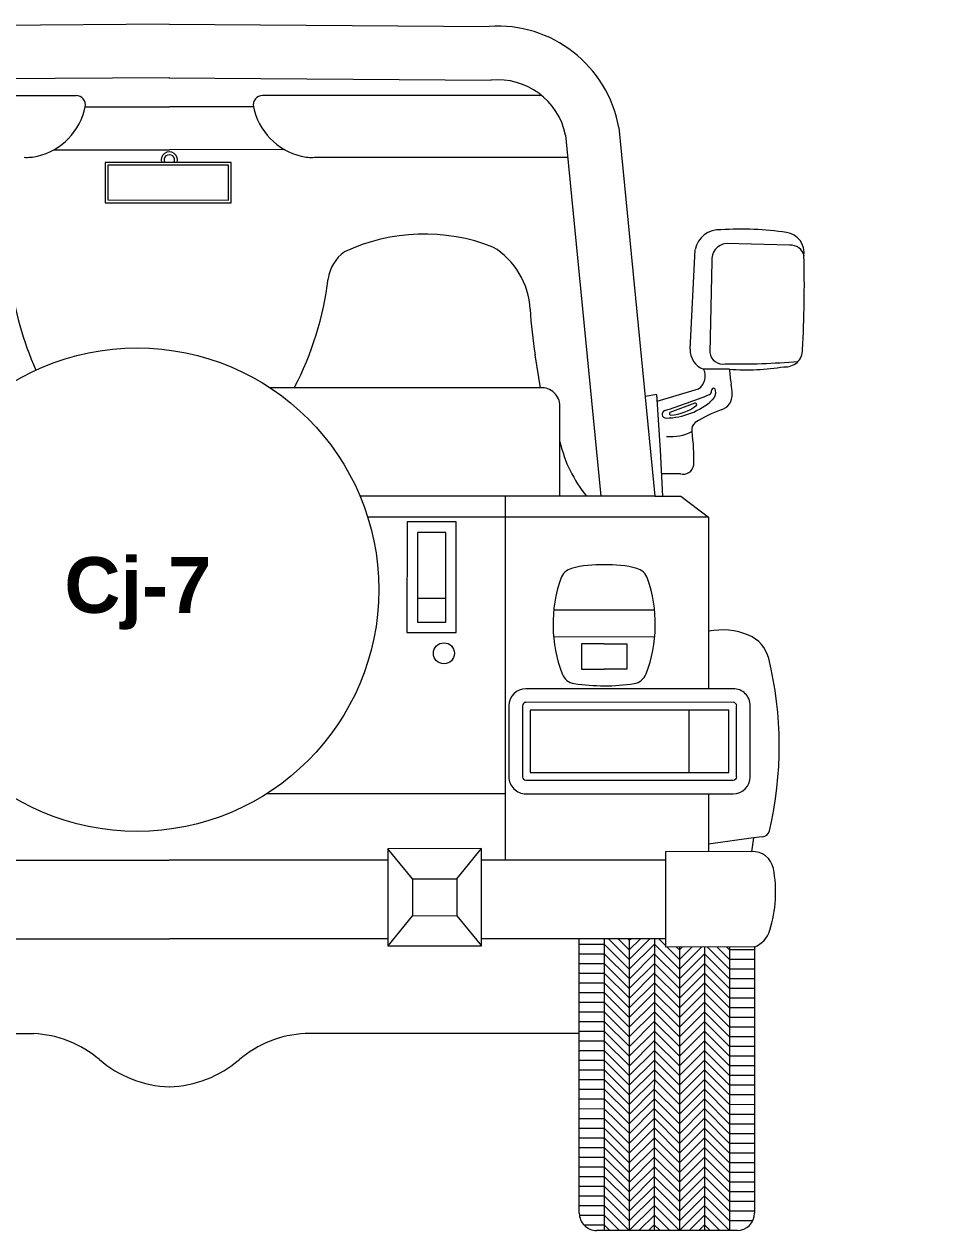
# Model space of a CAD drawing. Header units: metres. Extents: x 668617 to 675126, y 2286318 to 2293677.
# Drawn here: x 672278.189 to 672279.566, y 2287840.042 to 2287841.826 of the extents above; entities that cross this region are included whole.
import ezdxf

# ---------------------------------------------------------------- set-up
doc = ezdxf.new("R2010")
doc.units = ezdxf.units.M
doc.header["$MEASUREMENT"] = 0
doc.layers.add('0 BLOQUES', color=251, linetype='Continuous', lineweight=0)
doc.layers.add('DMTG_SECCIONES_VIALES', color=250, linetype='Continuous')
doc.styles.add('jeep', font='swissbo.ttf')
doc.styles.get("Standard").update_dxf_attribs({"font": 'arial.ttf'})
doc.dimstyles.get("Standard").update_dxf_attribs({"dimtxt": 0.18, "dimasz": 0.18, "dimexe": 0.18, "dimexo": 0.0625, "dimgap": 0.09, "dimtad": 0, "dimtih": 1, "dimtoh": 1, "dimdec": 4, "dimzin": 0, "dimdsep": 46, "dimtxsty": 'Standard', "dimcen": 0.09, "dimadec": 0, "dimazin": 0, "dimtfac": 1, "dimtdec": 4, "dimtofl": 0, "dimtmove": 0, "dimatfit": 3, "dimfxl": 1, "dimtolj": 1, "dimtzin": 0, "dimarcsym": 0})

# ---------------------------------------------------------------- blocks, each defined once
blk = doc.blocks.new('jjep')
at = {"layer": '0 BLOQUES', "lineweight": 0}
for p, q in [((-0.7108, 1.7999), (-1.1831, 1.808)), ((-0.7108, 1.7999), (-1.1831, 1.808)), ((-0.7108, 1.7999), (-0.2385, 1.7854)), ((-0.7108, 1.7999), (-0.2385, 1.7854)), ((-0.7121, 1.7207), (-1.1879, 1.7288)), ((-0.7121, 1.7207), (-1.1879, 1.7288)), ((-0.7132, 1.7207), (-0.2375, 1.706)), ((-0.7132, 1.7207), (-0.2375, 1.706)), ((-1.2633, 1.7078), (-0.8511, 1.6979)), ((-1.2633, 1.7078), (-0.8511, 1.6979)), ((-0.838, 1.681), (-0.7137, 1.678)), ((-0.838, 1.681), (-0.7137, 1.678)), ((-0.5894, 1.675), (-0.7137, 1.678)), ((-0.5894, 1.675), (-0.7137, 1.678)), ((-0.1633, 1.6814), (-0.5755, 1.6913)), ((-0.1633, 1.6814), (-0.5755, 1.6913)), ((-0.0504, 1.6316), (-0.0103, 1.0855)), ((-0.0504, 1.6316), (-0.0103, 1.0855)), ((-0.8856, 1.6186), (-0.7152, 1.6145)), ((-0.8856, 1.6186), (-0.7152, 1.6145)), ((-0.5448, 1.6105), (-0.7152, 1.6145)), ((-0.5448, 1.6105), (-0.7152, 1.6145)), ((-0.1293, 1.6221), (-0.09, 1.0875)), ((-0.1293, 1.6221), (-0.09, 1.0875)), ((-0.8107, 1.5979), (-0.8121, 1.5382)), ((-0.8107, 1.5979), (-0.8121, 1.5382)), ((-0.6243, 1.5935), (-0.8107, 1.5979)), ((-0.6243, 1.5935), (-0.8107, 1.5979)), ((-0.8066, 1.5936), (-0.8078, 1.5424)), ((-0.8066, 1.5936), (-0.8078, 1.5424)), ((-0.6286, 1.5894), (-0.8066, 1.5936)), ((-0.6286, 1.5894), (-0.8066, 1.5936)), ((-0.6298, 1.5381), (-0.6286, 1.5894)), ((-0.6298, 1.5381), (-0.6286, 1.5894)), ((-0.6257, 1.5338), (-0.6243, 1.5935)), ((-0.6257, 1.5338), (-0.6243, 1.5935)), ((-0.501, 1.5981), (-0.1268, 1.5892)), ((-0.501, 1.5981), (-0.1268, 1.5892)), ((-0.8121, 1.5382), (-0.6257, 1.5338)), ((-0.8121, 1.5382), (-0.6257, 1.5338)), ((-0.8078, 1.5424), (-0.6298, 1.5381)), ((-0.8078, 1.5424), (-0.6298, 1.5381)), ((0.047, 1.3015), (0.0579, 1.4482)), ((0.047, 1.3015), (0.0579, 1.4482)), ((0.1976, 1.4513), (0.1041, 1.4562)), ((0.1976, 1.4513), (0.1041, 1.4562)), ((0.0822, 1.4303), (0.0759, 1.2956)), ((0.0822, 1.4303), (0.0759, 1.2956)), ((-0.1754, 1.2496), (-0.1822, 1.2985)), ((-0.1754, 1.2496), (-0.1822, 1.2985)), ((0.1046, 1.2705), (0.0663, 1.2714)), ((0.1046, 1.2705), (0.0663, 1.2714)), ((-0.1754, 1.2496), (-0.5746, 1.2592)), ((-0.1754, 1.2496), (-0.5746, 1.2592)), ((-0.0039, 1.2356), (-0.0212, 1.2331)), ((-0.0039, 1.2356), (-0.0212, 1.2331)), ((-0.0002, 1.1532), (-0.0039, 1.2356)), ((-0.0002, 1.1532), (-0.0039, 1.2356)), ((-0.0035, 1.2259), (0.0582, 1.2423)), ((-0.0035, 1.2259), (0.0582, 1.2423)), ((-0.1504, 1.0889), (-0.1472, 1.2222)), ((-0.1504, 1.0889), (-0.1472, 1.2222)), ((0.0521, 1.2213), (0.015, 1.2087)), ((0.0521, 1.2213), (0.015, 1.2087)), ((0.0014, 1.0853), (-0.0002, 1.1532)), ((0.0014, 1.0853), (-0.0002, 1.1532)), ((0.0283, 1.1175), (0.0006, 1.1181)), ((0.0283, 1.1175), (0.0006, 1.1181)), ((-0.0103, 1.0855), (-0.4458, 1.096)), ((-0.0103, 1.0855), (-0.4458, 1.096)), ((-0.2313, 1.0908), (-0.2442, 0.5535)), ((-0.2313, 1.0908), (-0.2442, 0.5535)), ((-0.0103, 1.0855), (0.028, 1.0846)), ((-0.0103, 1.0855), (0.028, 1.0846)), ((0.028, 1.0846), (0.0685, 1.0528)), ((0.028, 1.0846), (0.0685, 1.0528)), ((0.0685, 1.0528), (-0.4352, 1.0648)), ((0.0685, 1.0528), (-0.4352, 1.0648)), ((-0.3773, 1.0563), (-0.3813, 0.8927)), ((-0.3773, 1.0563), (-0.3813, 0.8927)), ((-0.3048, 1.0546), (-0.3773, 1.0563)), ((-0.3048, 1.0546), (-0.3773, 1.0563)), ((-0.3087, 0.891), (-0.3048, 1.0546)), ((-0.3087, 0.891), (-0.3048, 1.0546)), ((-0.3623, 1.0405), (-0.3655, 0.9078)), ((-0.3623, 1.0405), (-0.3655, 0.9078)), ((-0.3205, 1.0395), (-0.3623, 1.0405)), ((-0.3205, 1.0395), (-0.3623, 1.0405)), ((-0.3237, 0.9068), (-0.3205, 1.0395)), ((-0.3237, 0.9068), (-0.3205, 1.0395)), ((0.0685, 1.0528), (0.0644, 0.8841)), ((0.0685, 1.0528), (0.0644, 0.8841)), ((-0.3229, 0.9419), (-0.3646, 0.9429)), ((-0.3229, 0.9419), (-0.3646, 0.9429)), ((-0.1635, 0.9214), (-0.0147, 0.9178)), ((-0.1635, 0.9214), (-0.0147, 0.9178)), ((-0.3813, 0.8927), (-0.3087, 0.891)), ((-0.3813, 0.8927), (-0.3087, 0.891)), ((-0.3655, 0.9078), (-0.3237, 0.9068)), ((-0.3655, 0.9078), (-0.3237, 0.9068)), ((-0.1648, 0.8816), (-0.0153, 0.878)), ((-0.1648, 0.8816), (-0.0153, 0.878)), ((0.0644, 0.8841), (0.0624, 0.7992)), ((0.0644, 0.8841), (0.0624, 0.7992)), ((-0.1239, 0.8699), (-0.1248, 0.8328)), ((-0.1239, 0.8699), (-0.1248, 0.8328)), ((-0.0903, 0.8691), (-0.1239, 0.8699)), ((-0.0903, 0.8691), (-0.1239, 0.8699)), ((-0.0903, 0.8691), (-0.0567, 0.8683)), ((-0.0903, 0.8691), (-0.0567, 0.8683)), ((-0.0567, 0.8683), (-0.0576, 0.8312)), ((-0.0567, 0.8683), (-0.0576, 0.8312)), ((-0.1248, 0.8328), (-0.0912, 0.832)), ((-0.1248, 0.8328), (-0.0912, 0.832)), ((-0.0576, 0.8312), (-0.0912, 0.832)), ((-0.0576, 0.8312), (-0.0912, 0.832)), ((0.0987, 0.7984), (-0.2075, 0.8057)), ((0.0987, 0.7984), (-0.2075, 0.8057)), ((0.0982, 0.7782), (-0.208, 0.7856)), ((0.0982, 0.7782), (-0.208, 0.7856)), ((-0.2334, 0.781), (-0.2359, 0.6763)), ((-0.2334, 0.781), (-0.2359, 0.6763)), ((-0.2132, 0.7806), (-0.2157, 0.6759)), ((-0.2132, 0.7806), (-0.2157, 0.6759)), ((-0.2019, 0.7739), (-0.2041, 0.6819)), ((-0.2019, 0.7739), (-0.2041, 0.6819)), ((0.0916, 0.7669), (-0.2019, 0.7739)), ((0.0916, 0.7669), (-0.2019, 0.7739)), ((0.0324, 0.7683), (0.0302, 0.6763)), ((0.0324, 0.7683), (0.0302, 0.6763)), ((0.1007, 0.6683), (0.1032, 0.773)), ((0.1007, 0.6683), (0.1032, 0.773)), ((0.1208, 0.6678), (0.1233, 0.7725)), ((0.1208, 0.6678), (0.1233, 0.7725)), ((0.0894, 0.6749), (0.0916, 0.7669)), ((0.0894, 0.6749), (0.0916, 0.7669)), ((-0.2041, 0.6819), (0.0894, 0.6749)), ((-0.2041, 0.6819), (0.0894, 0.6749)), ((-0.2107, 0.6706), (0.0954, 0.6633)), ((-0.2107, 0.6706), (0.0954, 0.6633)), ((-0.2419, 0.6512), (-0.5944, 0.6597)), ((-0.2419, 0.6512), (-0.5944, 0.6597)), ((-0.2112, 0.6505), (0.095, 0.6431)), ((-0.2112, 0.6505), (0.095, 0.6431)), ((0.0587, 0.644), (0.0566, 0.5586)), ((0.0587, 0.644), (0.0566, 0.5586)), ((-1.0634, 0.5727), (-0.7404, 0.5649)), ((-1.0634, 0.5727), (-0.7404, 0.5649)), ((-0.417, 0.5743), (-0.4204, 0.4308)), ((-0.417, 0.5743), (-0.4204, 0.4308)), ((-0.2787, 0.571), (-0.417, 0.5743)), ((-0.3816, 0.5289), (-0.417, 0.5743)), ((-0.2787, 0.571), (-0.417, 0.5743)), ((-0.3816, 0.5289), (-0.417, 0.5743)), ((0.1233, 0.5772), (0.0569, 0.5698)), ((0.1233, 0.5772), (0.0569, 0.5698)), ((0.1233, 0.5772), (0.1201, 0.557)), ((0.1233, 0.5772), (0.1201, 0.557)), ((0.1364, 0.5787), (0.1233, 0.5772)), ((0.1364, 0.5787), (0.1233, 0.5772)), ((-0.4174, 0.5572), (-0.7404, 0.5649)), ((-0.4174, 0.5572), (-0.7404, 0.5649)), ((-0.3162, 0.5273), (-0.2787, 0.571)), ((-0.3162, 0.5273), (-0.2787, 0.571)), ((-0.2821, 0.4275), (-0.2787, 0.571)), ((-0.2821, 0.4275), (-0.2787, 0.571)), ((-0.0068, 0.5473), (-0.2791, 0.5538)), ((-0.0068, 0.5473), (-0.2791, 0.5538)), ((-0.0099, 0.4192), (-0.0065, 0.5601)), ((-0.0099, 0.4192), (-0.0065, 0.5601)), ((0.1201, 0.557), (-0.0065, 0.5601)), ((0.1201, 0.557), (-0.0065, 0.5601)), ((-0.3816, 0.5289), (-0.3829, 0.4745)), ((-0.3816, 0.5289), (-0.3829, 0.4745)), ((-0.3816, 0.5289), (-0.3162, 0.5273)), ((-0.3816, 0.5289), (-0.3162, 0.5273)), ((-0.3162, 0.5273), (-0.3175, 0.4729)), ((-0.3162, 0.5273), (-0.3175, 0.4729)), ((-0.3829, 0.4745), (-0.4204, 0.4308)), ((-0.3829, 0.4745), (-0.4204, 0.4308)), ((-0.3829, 0.4745), (-0.3175, 0.4729)), ((-0.3829, 0.4745), (-0.3175, 0.4729)), ((-0.3175, 0.4729), (-0.2821, 0.4275)), ((-0.3175, 0.4729), (-0.2821, 0.4275)), ((-1.0661, 0.4568), (-0.7431, 0.4491)), ((-1.0661, 0.4568), (-0.7431, 0.4491)), ((-0.4201, 0.4413), (-0.7431, 0.4491)), ((-0.4201, 0.4413), (-0.7431, 0.4491)), ((-0.4204, 0.4308), (-0.2821, 0.4275)), ((-0.4204, 0.4308), (-0.2821, 0.4275)), ((-0.0096, 0.4315), (-0.2818, 0.438)), ((-0.0096, 0.4315), (-0.2818, 0.438)), ((-0.1409, 0.2944), (-0.1376, 0.4346)), ((-0.1409, 0.2944), (-0.1376, 0.4346)), ((-0.1006, 0.4337), (-0.1109, 0.0027)), ((-0.1006, 0.4337), (-0.1109, 0.0027)), ((-0.0644, 0.4022), (-0.0942, 0.4335)), ((-0.0644, 0.4022), (-0.0942, 0.4335)), ((-0.064, 0.4165), (-0.0799, 0.4332)), ((-0.064, 0.4165), (-0.0799, 0.4332)), ((-0.0636, 0.4328), (-0.074, 0.0018)), ((-0.0636, 0.4328), (-0.074, 0.0018)), ((-0.0637, 0.4308), (-0.0656, 0.4328)), ((-0.0637, 0.4308), (-0.0656, 0.4328)), ((-0.0644, 0.4022), (-0.033, 0.4321)), ((-0.0644, 0.4022), (-0.033, 0.4321)), ((-0.064, 0.4165), (-0.0473, 0.4324)), ((-0.064, 0.4165), (-0.0473, 0.4324)), ((-0.0637, 0.4308), (-0.0616, 0.4327)), ((-0.0637, 0.4308), (-0.0616, 0.4327)), ((-0.0266, 0.4319), (-0.037, 0.0009)), ((-0.0266, 0.4319), (-0.037, 0.0009)), ((-0.0098, 0.4208), (-0.0203, 0.4318)), ((-0.0098, 0.4208), (-0.0203, 0.4318)), ((-0.1379, 0.4123), (-0.1011, 0.4114)), ((-0.1379, 0.4123), (-0.1011, 0.4114)), ((-0.1376, 0.4266), (-0.1008, 0.4257)), ((-0.1376, 0.4266), (-0.1008, 0.4257)), ((-0.065, 0.3736), (-0.1011, 0.4114)), ((-0.065, 0.3736), (-0.1011, 0.4114)), ((-0.0647, 0.3879), (-0.1008, 0.4257)), ((-0.0647, 0.3879), (-0.1008, 0.4257)), ((-0.0647, 0.3879), (-0.0268, 0.424)), ((-0.0647, 0.3879), (-0.0268, 0.424)), ((0.0093, 0.3861), (-0.0268, 0.424)), ((0.0093, 0.3861), (-0.0268, 0.424)), ((0.121, 0.4161), (-0.0099, 0.4192)), ((0.121, 0.4161), (-0.0099, 0.4192)), ((0.0096, 0.4004), (-0.0083, 0.4192)), ((0.0096, 0.4004), (-0.0083, 0.4192)), ((0.01, 0.4187), (0, 0)), ((0.01, 0.4187), (0, 0)), ((0.0099, 0.4147), (0.006, 0.4188)), ((0.0099, 0.4147), (0.006, 0.4188)), ((0.0093, 0.3861), (0.0427, 0.4179)), ((0.0093, 0.3861), (0.0427, 0.4179)), ((0.0096, 0.4004), (0.0284, 0.4183)), ((0.0096, 0.4004), (0.0284, 0.4183)), ((0.0099, 0.4147), (0.0141, 0.4186)), ((0.0099, 0.4147), (0.0141, 0.4186)), ((0.047, 0.4178), (0.037, -0.0009)), ((0.047, 0.4178), (0.037, -0.0009)), ((0.0832, 0.3843), (0.0514, 0.4177)), ((0.0832, 0.3843), (0.0514, 0.4177)), ((0.0836, 0.3986), (0.0657, 0.4174)), ((0.0836, 0.3986), (0.0657, 0.4174)), ((0.084, 0.417), (0.074, -0.0018)), ((0.084, 0.417), (0.074, -0.0018)), ((0.0839, 0.4129), (0.08, 0.417)), ((0.0839, 0.4129), (0.08, 0.417)), ((0.1207, 0.412), (0.0839, 0.4129)), ((0.1207, 0.412), (0.0839, 0.4129)), ((0.121, 0.4161), (0.1116, 0.0231)), ((0.121, 0.4161), (0.1116, 0.0231)), ((-0.1383, 0.398), (-0.1015, 0.3971)), ((-0.1383, 0.398), (-0.1015, 0.3971)), ((-0.0654, 0.3593), (-0.1015, 0.3971)), ((-0.0654, 0.3593), (-0.1015, 0.3971)), ((-0.0654, 0.3593), (-0.0275, 0.3954)), ((-0.0654, 0.3593), (-0.0275, 0.3954)), ((-0.065, 0.3736), (-0.0272, 0.4097)), ((-0.065, 0.3736), (-0.0272, 0.4097)), ((0.0086, 0.3575), (-0.0275, 0.3954)), ((0.0086, 0.3575), (-0.0275, 0.3954)), ((0.0089, 0.3718), (-0.0272, 0.4097)), ((0.0089, 0.3718), (-0.0272, 0.4097)), ((0.0086, 0.3575), (0.0464, 0.3936)), ((0.0086, 0.3575), (0.0464, 0.3936)), ((0.0089, 0.3718), (0.0468, 0.4079)), ((0.0089, 0.3718), (0.0468, 0.4079)), ((0.0825, 0.3557), (0.0464, 0.3936)), ((0.0825, 0.3557), (0.0464, 0.3936)), ((0.0829, 0.37), (0.0468, 0.4079)), ((0.0829, 0.37), (0.0468, 0.4079)), ((0.1203, 0.3977), (0.0836, 0.3986)), ((0.1203, 0.3977), (0.0836, 0.3986)), ((-0.1386, 0.3837), (-0.1018, 0.3828)), ((-0.1386, 0.3837), (-0.1018, 0.3828)), ((-0.0657, 0.345), (-0.1018, 0.3828)), ((-0.0657, 0.345), (-0.1018, 0.3828)), ((-0.0657, 0.345), (-0.0279, 0.3811)), ((-0.0657, 0.345), (-0.0279, 0.3811)), ((0.0082, 0.3432), (-0.0279, 0.3811)), ((0.0082, 0.3432), (-0.0279, 0.3811)), ((0.0082, 0.3432), (0.0461, 0.3793)), ((0.0082, 0.3432), (0.0461, 0.3793)), ((0.0822, 0.3414), (0.0461, 0.3793)), ((0.0822, 0.3414), (0.0461, 0.3793)), ((0.12, 0.3834), (0.0832, 0.3843)), ((0.12, 0.3834), (0.0832, 0.3843)), ((-0.1389, 0.3694), (-0.1022, 0.3685)), ((-0.1389, 0.3694), (-0.1022, 0.3685)), ((-0.0661, 0.3307), (-0.1022, 0.3685)), ((-0.0661, 0.3307), (-0.1022, 0.3685)), ((-0.0661, 0.3307), (-0.0282, 0.3668)), ((-0.0661, 0.3307), (-0.0282, 0.3668)), ((0.0079, 0.3289), (-0.0282, 0.3668)), ((0.0079, 0.3289), (-0.0282, 0.3668)), ((0.0079, 0.3289), (0.0457, 0.365)), ((0.0079, 0.3289), (0.0457, 0.365)), ((0.0818, 0.3271), (0.0457, 0.365)), ((0.0818, 0.3271), (0.0457, 0.365)), ((0.1197, 0.3691), (0.0829, 0.37)), ((0.1197, 0.3691), (0.0829, 0.37)), ((-0.1396, 0.3408), (-0.1028, 0.3399)), ((-0.1396, 0.3408), (-0.1028, 0.3399)), ((-0.1393, 0.3551), (-0.1025, 0.3542)), ((-0.1393, 0.3551), (-0.1025, 0.3542)), ((-0.0668, 0.3021), (-0.1028, 0.3399)), ((-0.0668, 0.3021), (-0.1028, 0.3399)), ((-0.0664, 0.3164), (-0.1025, 0.3542)), ((-0.0664, 0.3164), (-0.1025, 0.3542)), ((-0.0664, 0.3164), (-0.0286, 0.3525)), ((-0.0664, 0.3164), (-0.0286, 0.3525)), ((0.0075, 0.3146), (-0.0286, 0.3525)), ((0.0075, 0.3146), (-0.0286, 0.3525)), ((0.0075, 0.3146), (0.0454, 0.3507)), ((0.0075, 0.3146), (0.0454, 0.3507)), ((0.0815, 0.3128), (0.0454, 0.3507)), ((0.0815, 0.3128), (0.0454, 0.3507)), ((0.119, 0.3405), (0.0822, 0.3414)), ((0.119, 0.3405), (0.0822, 0.3414)), ((0.1193, 0.3548), (0.0825, 0.3557)), ((0.1193, 0.3548), (0.0825, 0.3557)), ((-1.3521, 0.3234), (-0.9472, 0.3137)), ((-1.3521, 0.3234), (-0.9472, 0.3137)), ((-0.14, 0.3265), (-0.1032, 0.3256)), ((-0.14, 0.3265), (-0.1032, 0.3256)), ((-0.0671, 0.2878), (-0.1032, 0.3256)), ((-0.0671, 0.2878), (-0.1032, 0.3256)), ((-0.0671, 0.2878), (-0.0292, 0.3239)), ((-0.0671, 0.2878), (-0.0292, 0.3239)), ((-0.0668, 0.3021), (-0.0289, 0.3382)), ((-0.0668, 0.3021), (-0.0289, 0.3382)), ((0.0069, 0.286), (-0.0292, 0.3239)), ((0.0069, 0.286), (-0.0292, 0.3239)), ((0.0072, 0.3003), (-0.0289, 0.3382)), ((0.0072, 0.3003), (-0.0289, 0.3382)), ((0.0069, 0.286), (0.0447, 0.3221)), ((0.0069, 0.286), (0.0447, 0.3221)), ((0.0072, 0.3003), (0.0451, 0.3364)), ((0.0072, 0.3003), (0.0451, 0.3364)), ((0.0808, 0.2842), (0.0447, 0.3221)), ((0.0808, 0.2842), (0.0447, 0.3221)), ((0.0812, 0.2985), (0.0451, 0.3364)), ((0.0812, 0.2985), (0.0451, 0.3364)), ((0.1186, 0.3262), (0.0818, 0.3271)), ((0.1186, 0.3262), (0.0818, 0.3271)), ((-0.1409, 0.2944), (-0.5458, 0.3041)), ((-0.1409, 0.2944), (-0.5458, 0.3041)), ((-0.1403, 0.3122), (-0.1035, 0.3113)), ((-0.1403, 0.3122), (-0.1035, 0.3113)), ((-0.0674, 0.2735), (-0.1035, 0.3113)), ((-0.0674, 0.2735), (-0.1035, 0.3113)), ((-0.0674, 0.2735), (-0.0296, 0.3096)), ((-0.0674, 0.2735), (-0.0296, 0.3096)), ((0.0065, 0.2717), (-0.0296, 0.3096)), ((0.0065, 0.2717), (-0.0296, 0.3096)), ((0.0065, 0.2717), (0.0444, 0.3078)), ((0.0065, 0.2717), (0.0444, 0.3078)), ((0.0805, 0.2699), (0.0444, 0.3078)), ((0.0805, 0.2699), (0.0444, 0.3078)), ((0.1183, 0.3119), (0.0815, 0.3128)), ((0.1183, 0.3119), (0.0815, 0.3128)), ((-0.1473, 0.0293), (-0.1409, 0.2944)), ((-0.1473, 0.0293), (-0.1409, 0.2944)), ((-0.1407, 0.2979), (-0.1039, 0.297)), ((-0.1407, 0.2979), (-0.1039, 0.297)), ((-0.0678, 0.2592), (-0.1039, 0.297)), ((-0.0678, 0.2592), (-0.1039, 0.297)), ((-0.0678, 0.2592), (-0.0299, 0.2953)), ((-0.0678, 0.2592), (-0.0299, 0.2953)), ((0.0062, 0.2574), (-0.0299, 0.2953)), ((0.0062, 0.2574), (-0.0299, 0.2953)), ((0.0062, 0.2574), (0.044, 0.2935)), ((0.0062, 0.2574), (0.044, 0.2935)), ((0.0801, 0.2556), (0.044, 0.2935)), ((0.0801, 0.2556), (0.044, 0.2935)), ((0.1179, 0.2976), (0.0812, 0.2985)), ((0.1179, 0.2976), (0.0812, 0.2985)), ((-0.1413, 0.2693), (-0.1046, 0.2684)), ((-0.1413, 0.2693), (-0.1046, 0.2684)), ((-0.141, 0.2836), (-0.1042, 0.2827)), ((-0.141, 0.2836), (-0.1042, 0.2827)), ((-0.0685, 0.2306), (-0.1046, 0.2684)), ((-0.0685, 0.2306), (-0.1046, 0.2684)), ((-0.0681, 0.2449), (-0.1042, 0.2827)), ((-0.0681, 0.2449), (-0.1042, 0.2827)), ((-0.0681, 0.2449), (-0.0303, 0.281)), ((-0.0681, 0.2449), (-0.0303, 0.281)), ((0.0058, 0.2431), (-0.0303, 0.281)), ((0.0058, 0.2431), (-0.0303, 0.281)), ((0.0058, 0.2431), (0.0437, 0.2792)), ((0.0058, 0.2431), (0.0437, 0.2792)), ((0.0798, 0.2413), (0.0437, 0.2792)), ((0.0798, 0.2413), (0.0437, 0.2792)), ((0.1173, 0.269), (0.0805, 0.2699)), ((0.1173, 0.269), (0.0805, 0.2699)), ((0.1176, 0.2833), (0.0808, 0.2842)), ((0.1176, 0.2833), (0.0808, 0.2842)), ((-0.1417, 0.255), (-0.1049, 0.2541)), ((-0.1417, 0.255), (-0.1049, 0.2541)), ((-0.0688, 0.2163), (-0.1049, 0.2541)), ((-0.0688, 0.2163), (-0.1049, 0.2541)), ((-0.0688, 0.2163), (-0.0309, 0.2524)), ((-0.0688, 0.2163), (-0.0309, 0.2524)), ((-0.0685, 0.2306), (-0.0306, 0.2667)), ((-0.0685, 0.2306), (-0.0306, 0.2667)), ((0.0051, 0.2145), (-0.0309, 0.2524)), ((0.0051, 0.2145), (-0.0309, 0.2524)), ((0.0055, 0.2288), (-0.0306, 0.2667)), ((0.0055, 0.2288), (-0.0306, 0.2667)), ((0.0051, 0.2145), (0.043, 0.2506)), ((0.0051, 0.2145), (0.043, 0.2506)), ((0.0055, 0.2288), (0.0433, 0.2649)), ((0.0055, 0.2288), (0.0433, 0.2649)), ((0.0791, 0.2127), (0.043, 0.2506)), ((0.0791, 0.2127), (0.043, 0.2506)), ((0.0794, 0.227), (0.0433, 0.2649)), ((0.0794, 0.227), (0.0433, 0.2649)), ((0.1169, 0.2547), (0.0801, 0.2556)), ((0.1169, 0.2547), (0.0801, 0.2556)), ((-0.142, 0.2407), (-0.1052, 0.2398)), ((-0.142, 0.2407), (-0.1052, 0.2398)), ((-0.0692, 0.202), (-0.1052, 0.2398)), ((-0.0692, 0.202), (-0.1052, 0.2398)), ((-0.0692, 0.202), (-0.0313, 0.2381)), ((-0.0692, 0.202), (-0.0313, 0.2381)), ((0.0048, 0.2002), (-0.0313, 0.2381)), ((0.0048, 0.2002), (-0.0313, 0.2381)), ((0.0048, 0.2002), (0.0427, 0.2363)), ((0.0048, 0.2002), (0.0427, 0.2363)), ((0.0788, 0.1984), (0.0427, 0.2363)), ((0.0788, 0.1984), (0.0427, 0.2363)), ((0.1166, 0.2404), (0.0798, 0.2413)), ((0.1166, 0.2404), (0.0798, 0.2413)), ((-0.1424, 0.2264), (-0.1056, 0.2255)), ((-0.1424, 0.2264), (-0.1056, 0.2255)), ((-0.0695, 0.1877), (-0.1056, 0.2255)), ((-0.0695, 0.1877), (-0.1056, 0.2255)), ((-0.0695, 0.1877), (-0.0316, 0.2238)), ((-0.0695, 0.1877), (-0.0316, 0.2238)), ((0.0045, 0.1859), (-0.0316, 0.2238)), ((0.0045, 0.1859), (-0.0316, 0.2238)), ((0.0045, 0.1859), (0.0423, 0.222)), ((0.0045, 0.1859), (0.0423, 0.222)), ((0.0784, 0.1841), (0.0423, 0.222)), ((0.0784, 0.1841), (0.0423, 0.222)), ((0.1162, 0.2261), (0.0794, 0.227)), ((0.1162, 0.2261), (0.0794, 0.227)), ((-0.1431, 0.1978), (-0.1063, 0.1969)), ((-0.1431, 0.1978), (-0.1063, 0.1969)), ((-0.1427, 0.2121), (-0.1059, 0.2112)), ((-0.1427, 0.2121), (-0.1059, 0.2112)), ((-0.0702, 0.1591), (-0.1063, 0.1969)), ((-0.0702, 0.1591), (-0.1063, 0.1969)), ((-0.0698, 0.1734), (-0.1059, 0.2112)), ((-0.0698, 0.1734), (-0.1059, 0.2112)), ((-0.0698, 0.1734), (-0.032, 0.2095)), ((-0.0698, 0.1734), (-0.032, 0.2095)), ((0.0041, 0.1716), (-0.032, 0.2095)), ((0.0041, 0.1716), (-0.032, 0.2095)), ((0.0041, 0.1716), (0.042, 0.2077)), ((0.0041, 0.1716), (0.042, 0.2077)), ((0.0781, 0.1698), (0.042, 0.2077)), ((0.0781, 0.1698), (0.042, 0.2077)), ((0.1155, 0.1975), (0.0788, 0.1984)), ((0.1155, 0.1975), (0.0788, 0.1984)), ((0.1159, 0.2118), (0.0791, 0.2127)), ((0.1159, 0.2118), (0.0791, 0.2127)), ((-0.1434, 0.1835), (-0.1066, 0.1826)), ((-0.1434, 0.1835), (-0.1066, 0.1826)), ((-0.0705, 0.1448), (-0.1066, 0.1826)), ((-0.0705, 0.1448), (-0.1066, 0.1826)), ((-0.0705, 0.1448), (-0.0327, 0.1809)), ((-0.0705, 0.1448), (-0.0327, 0.1809)), ((-0.0702, 0.1591), (-0.0323, 0.1952)), ((-0.0702, 0.1591), (-0.0323, 0.1952)), ((0.0034, 0.143), (-0.0327, 0.1809)), ((0.0034, 0.143), (-0.0327, 0.1809)), ((0.0038, 0.1573), (-0.0323, 0.1952)), ((0.0038, 0.1573), (-0.0323, 0.1952)), ((0.0034, 0.143), (0.0413, 0.1791)), ((0.0034, 0.143), (0.0413, 0.1791)), ((0.0038, 0.1573), (0.0416, 0.1934)), ((0.0038, 0.1573), (0.0416, 0.1934)), ((0.0774, 0.1412), (0.0413, 0.1791)), ((0.0774, 0.1412), (0.0413, 0.1791)), ((0.0777, 0.1555), (0.0416, 0.1934)), ((0.0777, 0.1555), (0.0416, 0.1934)), ((0.1152, 0.1832), (0.0784, 0.1841)), ((0.1152, 0.1832), (0.0784, 0.1841)), ((-0.1437, 0.1692), (-0.107, 0.1683)), ((-0.1437, 0.1692), (-0.107, 0.1683)), ((-0.0709, 0.1305), (-0.107, 0.1683)), ((-0.0709, 0.1305), (-0.107, 0.1683)), ((-0.0709, 0.1305), (-0.033, 0.1666)), ((-0.0709, 0.1305), (-0.033, 0.1666)), ((0.0031, 0.1287), (-0.033, 0.1666)), ((0.0031, 0.1287), (-0.033, 0.1666)), ((0.0031, 0.1287), (0.0409, 0.1648)), ((0.0031, 0.1287), (0.0409, 0.1648)), ((0.077, 0.1269), (0.0409, 0.1648)), ((0.077, 0.1269), (0.0409, 0.1648)), ((0.1149, 0.1689), (0.0781, 0.1698)), ((0.1149, 0.1689), (0.0781, 0.1698)), ((-0.1441, 0.1549), (-0.1073, 0.154)), ((-0.1441, 0.1549), (-0.1073, 0.154)), ((-0.0712, 0.1162), (-0.1073, 0.154)), ((-0.0712, 0.1162), (-0.1073, 0.154)), ((-0.0712, 0.1162), (-0.0333, 0.1523)), ((-0.0712, 0.1162), (-0.0333, 0.1523)), ((0.0027, 0.1144), (-0.0333, 0.1523)), ((0.0027, 0.1144), (-0.0333, 0.1523)), ((0.0027, 0.1144), (0.0406, 0.1505)), ((0.0027, 0.1144), (0.0406, 0.1505)), ((0.0767, 0.1126), (0.0406, 0.1505)), ((0.0767, 0.1126), (0.0406, 0.1505)), ((0.1145, 0.1546), (0.0777, 0.1555)), ((0.1145, 0.1546), (0.0777, 0.1555)), ((-0.1447, 0.1263), (-0.108, 0.1254)), ((-0.1447, 0.1263), (-0.108, 0.1254)), ((-0.1444, 0.1406), (-0.1076, 0.1397)), ((-0.1444, 0.1406), (-0.1076, 0.1397)), ((-0.0719, 0.0876), (-0.108, 0.1254)), ((-0.0719, 0.0876), (-0.108, 0.1254)), ((-0.0716, 0.1019), (-0.1076, 0.1397)), ((-0.0716, 0.1019), (-0.1076, 0.1397)), ((-0.0716, 0.1019), (-0.0337, 0.138)), ((-0.0716, 0.1019), (-0.0337, 0.138)), ((0.0024, 0.1001), (-0.0337, 0.138)), ((0.0024, 0.1001), (-0.0337, 0.138)), ((0.0024, 0.1001), (0.0403, 0.1362)), ((0.0024, 0.1001), (0.0403, 0.1362)), ((0.0764, 0.0983), (0.0403, 0.1362)), ((0.0764, 0.0983), (0.0403, 0.1362)), ((0.1138, 0.126), (0.077, 0.1269)), ((0.1138, 0.126), (0.077, 0.1269)), ((0.1142, 0.1403), (0.0774, 0.1412)), ((0.1142, 0.1403), (0.0774, 0.1412)), ((-0.145, 0.112), (-0.1083, 0.1111)), ((-0.145, 0.112), (-0.1083, 0.1111)), ((-0.0722, 0.0733), (-0.1083, 0.1111)), ((-0.0722, 0.0733), (-0.1083, 0.1111)), ((-0.0722, 0.0733), (-0.0344, 0.1094)), ((-0.0722, 0.0733), (-0.0344, 0.1094)), ((-0.0719, 0.0876), (-0.034, 0.1237)), ((-0.0719, 0.0876), (-0.034, 0.1237)), ((0.0017, 0.0715), (-0.0344, 0.1094)), ((0.0017, 0.0715), (-0.0344, 0.1094)), ((0.0021, 0.0858), (-0.034, 0.1237)), ((0.0021, 0.0858), (-0.034, 0.1237)), ((0.0017, 0.0715), (0.0396, 0.1076)), ((0.0017, 0.0715), (0.0396, 0.1076)), ((0.0021, 0.0858), (0.0399, 0.1219)), ((0.0021, 0.0858), (0.0399, 0.1219)), ((0.0757, 0.0697), (0.0396, 0.1076)), ((0.0757, 0.0697), (0.0396, 0.1076)), ((0.076, 0.084), (0.0399, 0.1219)), ((0.076, 0.084), (0.0399, 0.1219)), ((0.1134, 0.1117), (0.0767, 0.1126)), ((0.1134, 0.1117), (0.0767, 0.1126)), ((-0.1454, 0.0977), (-0.1087, 0.0968)), ((-0.1454, 0.0977), (-0.1087, 0.0968)), ((-0.0726, 0.059), (-0.1087, 0.0968)), ((-0.0726, 0.059), (-0.1087, 0.0968)), ((-0.0726, 0.059), (-0.0347, 0.0951)), ((-0.0726, 0.059), (-0.0347, 0.0951)), ((0.0014, 0.0572), (-0.0347, 0.0951)), ((0.0014, 0.0572), (-0.0347, 0.0951)), ((0.0014, 0.0572), (0.0392, 0.0933)), ((0.0014, 0.0572), (0.0392, 0.0933)), ((0.0753, 0.0554), (0.0392, 0.0933)), ((0.0753, 0.0554), (0.0392, 0.0933)), ((0.1131, 0.0974), (0.0764, 0.0983)), ((0.1131, 0.0974), (0.0764, 0.0983)), ((-0.1453, 0.0834), (-0.109, 0.0825)), ((-0.1453, 0.0834), (-0.109, 0.0825)), ((-0.0729, 0.0447), (-0.109, 0.0825)), ((-0.0729, 0.0447), (-0.109, 0.0825)), ((-0.0729, 0.0447), (-0.0351, 0.0808)), ((-0.0729, 0.0447), (-0.0351, 0.0808)), ((0.001, 0.0429), (-0.0351, 0.0808)), ((0.001, 0.0429), (-0.0351, 0.0808)), ((0.001, 0.0429), (0.0389, 0.079)), ((0.001, 0.0429), (0.0389, 0.079)), ((0.075, 0.0411), (0.0389, 0.079)), ((0.075, 0.0411), (0.0389, 0.079)), ((0.1123, 0.0832), (0.076, 0.084)), ((0.1123, 0.0832), (0.076, 0.084)), ((-0.1467, 0.0548), (-0.1097, 0.0539)), ((-0.1467, 0.0548), (-0.1097, 0.0539)), ((-0.1463, 0.0691), (-0.1094, 0.0682)), ((-0.1463, 0.0691), (-0.1094, 0.0682)), ((-0.0736, 0.0161), (-0.1097, 0.0539)), ((-0.0736, 0.0161), (-0.1097, 0.0539)), ((-0.0733, 0.0304), (-0.1094, 0.0682)), ((-0.0733, 0.0304), (-0.1094, 0.0682)), ((-0.0733, 0.0304), (-0.0354, 0.0665)), ((-0.0733, 0.0304), (-0.0354, 0.0665)), ((0.0007, 0.0286), (-0.0354, 0.0665)), ((0.0007, 0.0286), (-0.0354, 0.0665)), ((0.0007, 0.0286), (0.0386, 0.0647)), ((0.0007, 0.0286), (0.0386, 0.0647)), ((0.0746, 0.0268), (0.0386, 0.0647)), ((0.0746, 0.0268), (0.0386, 0.0647)), ((0.1123, 0.0545), (0.0753, 0.0554)), ((0.1123, 0.0545), (0.0753, 0.0554)), ((0.1126, 0.0688), (0.0757, 0.0697)), ((0.1126, 0.0688), (0.0757, 0.0697)), ((-0.147, 0.0405), (-0.11, 0.0396)), ((-0.147, 0.0405), (-0.11, 0.0396)), ((-0.074, 0.0018), (-0.11, 0.0396)), ((-0.074, 0.0018), (-0.11, 0.0396)), ((-0.074, 0.0018), (-0.0361, 0.0379)), ((-0.074, 0.0018), (-0.0361, 0.0379)), ((-0.0736, 0.0161), (-0.0357, 0.0522)), ((-0.0736, 0.0161), (-0.0357, 0.0522)), ((0, 0), (-0.0361, 0.0379)), ((0, 0), (-0.0361, 0.0379)), ((0.0003, 0.0143), (-0.0357, 0.0522)), ((0.0003, 0.0143), (-0.0357, 0.0522)), ((0, 0), (0.0379, 0.0361)), ((0, 0), (0.0379, 0.0361)), ((0.0003, 0.0143), (0.0382, 0.0504)), ((0.0003, 0.0143), (0.0382, 0.0504)), ((0.074, -0.0018), (0.0379, 0.0361)), ((0.074, -0.0018), (0.0379, 0.0361)), ((0.0743, 0.0125), (0.0382, 0.0504)), ((0.0743, 0.0125), (0.0382, 0.0504)), ((0.112, 0.0402), (0.075, 0.0411)), ((0.112, 0.0402), (0.075, 0.0411)), ((-0.1472, 0.0262), (-0.1104, 0.0253)), ((-0.1472, 0.0262), (-0.1104, 0.0253)), ((-0.0883, 0.0021), (-0.1104, 0.0253)), ((-0.0883, 0.0021), (-0.1104, 0.0253)), ((-0.0597, 0.0014), (-0.0364, 0.0236)), ((-0.0597, 0.0014), (-0.0364, 0.0236)), ((-0.0143, 0.0003), (-0.0364, 0.0236)), ((-0.0143, 0.0003), (-0.0364, 0.0236)), ((0.0143, -0.0003), (0.0375, 0.0218)), ((0.0143, -0.0003), (0.0375, 0.0218)), ((0.0597, -0.0014), (0.0375, 0.0218)), ((0.0597, -0.0014), (0.0375, 0.0218)), ((0.1116, 0.0259), (0.0746, 0.0268)), ((0.1116, 0.0259), (0.0746, 0.0268)), ((-0.141, 0.0118), (-0.1107, 0.011)), ((-0.141, 0.0118), (-0.1107, 0.011)), ((0.0852, -0.002), (-0.1222, 0.0029)), ((0.0852, -0.002), (-0.1222, 0.0029)), ((-0.1026, 0.0025), (-0.1107, 0.011)), ((-0.1026, 0.0025), (-0.1107, 0.011)), ((-0.0454, 0.0011), (-0.0368, 0.0093)), ((-0.0454, 0.0011), (-0.0368, 0.0093)), ((-0.0286, 0.0007), (-0.0368, 0.0093)), ((-0.0286, 0.0007), (-0.0368, 0.0093)), ((0.0286, -0.0007), (0.0372, 0.0075)), ((0.0286, -0.0007), (0.0372, 0.0075)), ((0.0454, -0.0011), (0.0372, 0.0075)), ((0.0454, -0.0011), (0.0372, 0.0075)), ((0.1086, 0.0117), (0.0743, 0.0125)), ((0.1086, 0.0117), (0.0743, 0.0125))]:
    blk.add_line(p, q, dxfattribs=at)
for centre, radius in [((-0.7784, 0.9658), 0.3572), ((-0.7784, 0.9658), 0.3572), ((-0.3274, 0.8609), 0.0155), ((-0.3274, 0.8609), 0.0155)]:
    blk.add_circle(centre, radius, dxfattribs=at)
for centre, radius, start, end in [((-0.2303, 1.6035), 0.182, 8.8726, 92.6075), ((-0.2303, 1.6035), 0.182, 8.8726, 92.6075), ((-0.8514, 1.684), 0.0138, 347.153, 88.6268), ((-0.8514, 1.684), 0.0138, 347.153, 88.6268), ((-0.2303, 1.6035), 0.1027, 10.4217, 94.058), ((-0.2303, 1.6035), 0.1027, 10.4217, 94.058), ((-0.9301, 1.702), 0.0945, 282.1142, 347.153), ((-0.9301, 1.702), 0.0945, 282.1142, 347.153), ((-0.5758, 1.6774), 0.0138, 88.6268, 190.1006), ((-0.5758, 1.6774), 0.0138, 88.6268, 190.1006), ((-0.4964, 1.6916), 0.0945, 190.1006, 255.1394), ((-0.4964, 1.6916), 0.0945, 190.1006, 255.1394), ((-0.9239, 1.6733), 0.0651, 264.6596, 282.1142), ((-0.9239, 1.6733), 0.0651, 264.6596, 282.1142), ((-0.7156, 1.5993), 0.012, 340.7972, 196.4564), ((-0.7156, 1.5993), 0.012, 340.7972, 196.4564), ((-0.7156, 1.5993), 0.00778, 330.4686, 206.7849), ((-0.7156, 1.5993), 0.00778, 330.4686, 206.7849), ((-0.5039, 1.6632), 0.0651, 255.1394, 272.594), ((-0.5039, 1.6632), 0.0651, 255.1394, 272.594), ((-0.3481, 1.2044), 0.2766, 67.1174, 113.9287), ((-0.3481, 1.2044), 0.2766, 67.1174, 113.9287), ((0.0939, 1.44), 0.0369, 85.4839, 167.1191), ((0.0939, 1.44), 0.0369, 85.4839, 167.1191), ((0.1133, 0.9763), 0.5007, 80.7581, 91.8971), ((0.1133, 0.9763), 0.5007, 80.7581, 91.8971), ((0.1878, 1.44), 0.0311, 351.151, 78.9587), ((0.1878, 1.44), 0.0311, 351.151, 78.9587), ((-0.4286, 1.4098), 0.057, 123.7196, 171.569), ((-0.4286, 1.4098), 0.057, 123.7196, 171.569), ((-0.3024, 1.3628), 0.1146, 1.6493, 57.3264), ((-0.3024, 1.3628), 0.1146, 1.6493, 57.3264), ((0.1061, 1.4323), 0.024, 94.8502, 184.8156), ((0.1061, 1.4323), 0.024, 94.8502, 184.8156), ((0.199, 1.4311), 0.0203, 10.504, 93.7854), ((0.199, 1.4311), 0.0203, 10.504, 93.7854), ((-0.482, 1.4765), 0.4748, 185.6846, 202.6406), ((-0.482, 1.4765), 0.4748, 185.6846, 202.6406), ((-1.3519, 1.4281), 1.5704, 355.2008, 0.2612), ((-1.3519, 1.4281), 1.5704, 355.2008, 0.2612), ((-0.9547, 1.4878), 0.4748, 331.1009, 351.569), ((-0.9547, 1.4878), 0.4748, 331.1009, 351.569), ((0.4316, 1.3839), 0.6196, 181.6493, 187.9237), ((0.4316, 1.3839), 0.6196, 181.6493, 187.9237), ((0.0776, 1.2998), 0.0306, 176.8529, 248.2824), ((0.0776, 1.2998), 0.0306, 176.8529, 248.2824), ((0.0951, 1.2975), 0.0192, 185.6727, 280.3395), ((0.0951, 1.2975), 0.0192, 185.6727, 280.3395), ((0.1883, 1.2967), 0.0247, 262.5444, 359.9364), ((0.1883, 1.2967), 0.0247, 262.5444, 359.9364), ((0.0459, 1.2614), 0.0227, 302.8638, 26.2982), ((0.0459, 1.2614), 0.0227, 302.8638, 26.2982), ((0.1441, 2.2958), 1.0182, 267.4347, 273.4865), ((0.1441, 2.2958), 1.0182, 267.4347, 273.4865), ((0.138, 1.5937), 0.3249, 264.0923, 278.3325), ((0.138, 1.5937), 0.3249, 264.0923, 278.3325), ((0.2745, 1.2742), 0.17, 181.2374, 188.7055), ((0.2745, 1.2742), 0.17, 181.2374, 188.7055), ((-0.1741, 1.2228), 0.0268, 358.6268, 92.811), ((-0.1741, 1.2228), 0.0268, 358.6268, 92.811), ((-0.2201, 2.007), 0.8273, 285.9728, 290.8374), ((-0.2201, 2.007), 0.8273, 285.9728, 290.8374), ((0.0724, 1.2385), 0.00503, 290.8374, 11.2774), ((0.0724, 1.2385), 0.00503, 290.8374, 11.2774), ((0.0802, 1.24), 0.00293, 350.9518, 191.2774), ((0.0802, 1.24), 0.00293, 350.9518, 191.2774), ((0.0682, 1.2372), 0.0152, 310.6585, 9.0878), ((0.0682, 1.2372), 0.0152, 310.6585, 9.0878), ((0.084, 1.2332), 0.0237, 286.794, 1.2373), ((0.084, 1.2332), 0.0237, 286.794, 1.2373), ((-0.0055, 1.2313), 0.1133, 1.2373, 8.7055), ((-0.0055, 1.2313), 0.1133, 1.2373, 8.7055), ((0.0102, 1.3046), 0.1041, 269.3722, 310.6585), ((0.0102, 1.3046), 0.1041, 269.3722, 310.6585), ((0.0143, 1.2721), 0.0673, 271.7271, 306.2035), ((0.0143, 1.2721), 0.0673, 271.7271, 306.2035), ((0.0528, 1.2194), 0.00204, 306.219, 110.5594), ((0.0528, 1.2194), 0.00204, 306.219, 110.5594), ((0.0091, 1.2062), 0.00563, 105.9728, 269.3722), ((0.0091, 1.2062), 0.00563, 105.9728, 269.3722), ((0.0164, 1.207), 0.00218, 128.2818, 268.1807), ((0.0164, 1.207), 0.00218, 128.2818, 268.1807), ((0.1358, 1.0618), 0.1554, 106.794, 122.5784), ((0.1358, 1.0618), 0.1554, 106.794, 122.5784), ((0.0171, 1.2412), 0.0683, 263.4398, 295.8854), ((0.0171, 1.2412), 0.0683, 263.4398, 295.8854), ((0.0586, 1.1826), 0.012, 122.5784, 193.5365), ((0.0586, 1.1826), 0.012, 122.5784, 193.5365), ((-0.2258, 1.148), 0.2746, 356.2444, 6.6443), ((-0.2258, 1.148), 0.2746, 356.2444, 6.6443), ((0.0428, 1.2083), 0.1953, 191.6067, 218.0473), ((0.0428, 1.2083), 0.1953, 191.6067, 218.0473), ((0.0324, 1.133), 0.0161, 255.2443, 349.3522), ((0.0324, 1.133), 0.0161, 255.2443, 349.3522), ((-0.1301, 0.9589), 0.0235, 104.0442, 159.3057), ((-0.1301, 0.9589), 0.0235, 104.0442, 159.3057), ((-0.0976, 0.8289), 0.1574, 86.3323, 104.0442), ((-0.0976, 0.8289), 0.1574, 86.3323, 104.0442), ((-0.085, 0.8286), 0.1574, 73.2094, 90.9212), ((-0.085, 0.8286), 0.1574, 73.2094, 90.9212), ((0.0391, 0.895), 0.2044, 159.3057, 199.6382), ((0.0391, 0.895), 0.2044, 159.3057, 199.6382), ((-0.0463, 0.9569), 0.0235, 17.9478, 73.2094), ((-0.0463, 0.9569), 0.0235, 17.9478, 73.2094), ((-0.2184, 0.9011), 0.2044, 337.6153, 17.9478), ((-0.2184, 0.9011), 0.2044, 337.6153, 17.9478), ((0.0819, 0.7819), 0.1037, 66.4256, 99.6807), ((0.0819, 0.7819), 0.1037, 66.4256, 99.6807), ((0.1033, 0.8309), 0.0502, 12.3344, 66.4256), ((0.1033, 0.8309), 0.0502, 12.3344, 66.4256), ((-0.3808, 0.7251), 0.5457, 345.3519, 12.3344), ((-0.3808, 0.7251), 0.5457, 345.3519, 12.3344), ((-0.1322, 0.8338), 0.0225, 199.6382, 260.0637), ((-0.1322, 0.8338), 0.0225, 199.6382, 260.0637), ((-0.0502, 0.8319), 0.0225, 277.1898, 337.6153), ((-0.0502, 0.8319), 0.0225, 277.1898, 337.6153), ((-0.2081, 0.7804), 0.0253, 88.6268, 178.6268), ((-0.2081, 0.7804), 0.0253, 88.6268, 178.6268), ((-0.0835, 1.1114), 0.3043, 260.0637, 268.4465), ((-0.0835, 1.1114), 0.3043, 260.0637, 268.4465), ((-0.0855, 1.1114), 0.3043, 268.8071, 277.1898), ((-0.0855, 1.1114), 0.3043, 268.8071, 277.1898), ((-0.2081, 0.7804), 0.00514, 88.6268, 178.6268), ((-0.2081, 0.7804), 0.00514, 88.6268, 178.6268), ((0.0981, 0.7731), 0.0253, 358.6268, 88.6268), ((0.0981, 0.7731), 0.0253, 358.6268, 88.6268), ((0.0981, 0.7731), 0.00514, 358.6268, 88.6268), ((0.0981, 0.7731), 0.00514, 358.6268, 88.6268), ((-0.2106, 0.6757), 0.0253, 178.6268, 268.6268), ((-0.2106, 0.6757), 0.0253, 178.6268, 268.6268), ((-0.2106, 0.6757), 0.00514, 178.6268, 268.6268), ((-0.2106, 0.6757), 0.00514, 178.6268, 268.6268), ((0.0956, 0.6684), 0.0253, 268.6268, 358.6268), ((0.0956, 0.6684), 0.0253, 268.6268, 358.6268), ((0.0956, 0.6684), 0.00514, 268.6268, 358.6268), ((0.0956, 0.6684), 0.00514, 268.6268, 358.6268), ((0.1363, 0.5899), 0.0112, 270.4385, 345.3519), ((0.1363, 0.5899), 0.0112, 270.4385, 345.3519), ((0.1213, 0.5263), 0.0308, 9.5268, 92.2743), ((0.1213, 0.5263), 0.0308, 9.5268, 92.2743), ((-0.0327, 0.5004), 0.1869, 341.218, 9.5268), ((-0.0327, 0.5004), 0.1869, 341.218, 9.5268), ((0.1068, 0.453), 0.0396, 290.9661, 341.218), ((0.1068, 0.453), 0.0396, 290.9661, 341.218), ((-0.9584, 0.1529), 0.1612, 48.152, 86.0164), ((-0.9584, 0.1529), 0.1612, 48.152, 86.0164), ((-0.5423, 0.1429), 0.1612, 91.2371, 129.1016), ((-0.5423, 0.1429), 0.1612, 91.2371, 129.1016), ((-0.7379, 0.3991), 0.1693, 228.152, 266.4344), ((-0.7379, 0.3991), 0.1693, 228.152, 266.4344), ((-0.7508, 0.3994), 0.1693, 270.8191, 309.1016), ((-0.7508, 0.3994), 0.1693, 270.8191, 309.1016), ((-0.1216, 0.0286), 0.0257, 178.6268, 268.6268), ((-0.1216, 0.0286), 0.0257, 178.6268, 268.6268), ((0.0858, 0.0237), 0.0257, 268.6268, 358.6268), ((0.0858, 0.0237), 0.0257, 268.6268, 358.6268)]:
    blk.add_arc(centre, radius, start, end, dxfattribs=at)
at = {"layer": '0 BLOQUES', "lineweight": 0, "style": 'jeep'}
blk.add_text('Cj-7', height=0.08231, rotation=358.6268, dxfattribs=at).set_placement((-0.8868, 0.9341))
blk.add_text('Cj-7', height=0.08231, rotation=358.6268, dxfattribs=at).set_placement((-0.8868, 0.9341))
blk = doc.blocks.new('_ArchTick')
at = {"color": 0, "linetype": 'ByBlock', "const_width": 0.15}
blk.add_lwpolyline([(-0.5, -0.5), (0.5, 0.5)], dxfattribs=at)
blk = doc.blocks.new('*D422')
at = {"layer": 'Defpoints', "color": 0, "transparency": 16777216}
for p in [(672246.3035, 2287840.2898), (672286.8035, 2287840.2898), (672286.8035, 2287837.735)]:
    blk.add_point(p, dxfattribs=at)
at = {"layer": 'DMTG_SECCIONES_VIALES', "color": 0, "lineweight": -2, "transparency": 16777216}
for p, q in [((672246.3035, 2287840.2273), (672246.3035, 2287837.555)), ((672286.8035, 2287840.2273), (672286.8035, 2287837.555)), ((672246.3035, 2287837.735), (672266.1565, 2287837.735)), ((672286.8035, 2287837.735), (672266.9506, 2287837.735))]:
    blk.add_line(p, q, dxfattribs=at)
at = {"layer": 'DMTG_SECCIONES_VIALES', "color": 0, "lineweight": -2, "transparency": 16777216, "xscale": 0.18, "yscale": 0.18, "zscale": 0.18, "rotation": 180}
blk.add_blockref('_ArchTick', (672246.3035, 2287837.735), dxfattribs=at)
at = {"layer": 'DMTG_SECCIONES_VIALES', "color": 0, "lineweight": -2, "transparency": 16777216, "xscale": 0.18, "yscale": 0.18, "zscale": 0.18}
blk.add_blockref('_ArchTick', (672286.8035, 2287837.735), dxfattribs=at)
at = {"layer": 'DMTG_SECCIONES_VIALES', "color": 0, "transparency": 16777216, "insert": (672266.5535, 2287837.735), "char_height": 0.18, "attachment_point": 5}
blk.add_mtext('\\A1;40.50', dxfattribs=at)

msp = doc.modelspace()

# ---------------------------------------------------------------- block references
at = {"layer": 'DMTG_SECCIONES_VIALES', "rotation": 1.373223755817814}
msp.add_blockref('jjep', (672279.15724, 2287840.04377), dxfattribs=at)
msp.add_blockref('jjep', (672279.15724, 2287840.04377), dxfattribs=at)

# ---------------------------------------------------------------- dimensions: what is measured, and where the dimension line sits
at = {"layer": 'DMTG_SECCIONES_VIALES'}
dim = msp.add_linear_dim(base=(672286.80355, 2287837.73504), p1=(672246.30355, 2287840.28977), p2=(672286.80355, 2287840.28977), dimstyle='Standard', override={"dimdec": 2, "dimblk1": 'ArchTick', "dimblk2": 'ArchTick', "dimsah": 1}, dxfattribs=at)
dim.commit()
dim.dimension.update_dxf_attribs({"geometry": '*D422', "text_midpoint": (672266.55355, 2287837.73504)})

doc.saveas('drawing.dxf')
